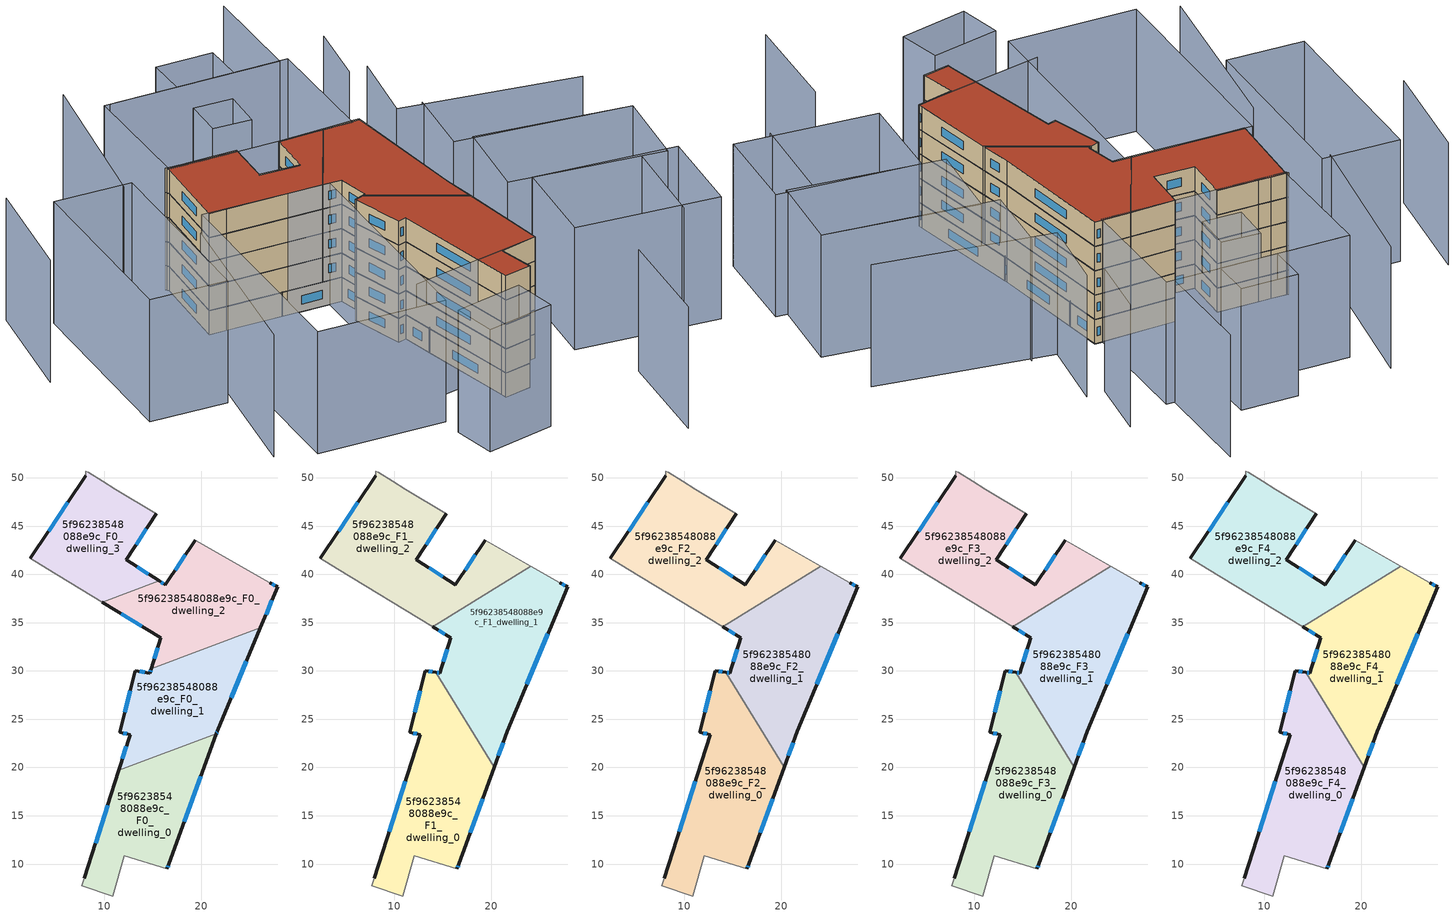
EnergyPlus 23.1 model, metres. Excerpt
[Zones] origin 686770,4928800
5f96238548088e9c_F0_dwelling_0
 floor ground (EU_floor_Construction): 16.47,9.49 16.65,9.99 21.59,23.48 11.48,19.71 7.92,8.53 7.66,7.75 10.86,6.69 12.07,10.88 z0
 wall outside (EU_wall_Construction): 7.92,8.53 11.48,19.71 / 21.59,23.48 16.65,9.99 16.47,9.49 z0:3
 wall adiabatic (EU_wall_Construction): 16.47,9.49 12.07,10.88 10.86,6.69 7.66,7.75 7.92,8.53 z0:3
 wall to 5f96238548088e9c_F0_dwelling_1 (EU_wall_Construction): 11.48,19.71 21.59,23.48 z0:3
 window (EU_Window_Construction): 9.08,12.16 10.32,16.07 / 19.98,19.09 18.26,14.38 / 16.59,9.83 16.53,9.65 z0.98:2.02
5f96238548088e9c_F0_dwelling_1
 floor ground (EU_floor_Construction): 21.59,23.48 21.69,23.76 26.15,34.45 14.83,30.22 14.69,29.78 13.17,30.03 11.59,23.65 12.65,23.39 11.48,19.71 z0
 wall outside (EU_wall_Construction): 26.15,34.45 21.69,23.76 21.59,23.48 / 11.48,19.71 12.65,23.39 11.59,23.65 13.17,30.03 14.69,29.78 14.83,30.22 z0:3
 wall to 5f96238548088e9c_F0_dwelling_2 (EU_wall_Construction): 14.83,30.22 26.15,34.45 z0:3
 window (EU_Window_Construction): 13.66,29.95 14.2,29.86 / 14.74,29.92 14.79,30.08 / 24.7,30.98 23.14,27.24 / 21.66,23.67 21.62,23.57 / 11.86,20.9 12.27,22.19 / 12.31,23.47 11.93,23.56 / 12.1,25.72 12.66,27.95 z0.98:2.02
5f96238548088e9c_F0_dwelling_2
 floor ground (EU_floor_Construction): 26.15,34.45 27.92,38.69 27.11,39.15 19.38,43.51 16.31,38.9 15.66,39.32 9.79,37.12 15.85,33.42 14.83,30.22 z0
 wall outside (EU_wall_Construction): 14.83,30.22 15.85,33.42 9.79,37.12 / 15.66,39.32 16.31,38.9 19.38,43.51 / 27.11,39.15 27.92,38.69 26.15,34.45 z0:3
 wall adiabatic (EU_wall_Construction): 19.38,43.51 27.11,39.15 z0:3
 wall to 5f96238548088e9c_F0_dwelling_3 (EU_wall_Construction): 9.79,37.12 15.66,39.32 z0:3
 window (EU_Window_Construction): 27.35,37.31 26.73,35.83 / 15.16,31.26 15.52,32.38 / 13.88,34.62 11.76,35.92 / 15.87,39.18 16.1,39.03 / 17.31,40.4 18.38,42.01 / 27.37,39 27.66,38.84 z0.98:2.02
5f96238548088e9c_F0_dwelling_3
 floor ground (EU_floor_Construction): 15.66,39.32 12.27,41.51 15.35,46.27 11.14,48.83 9.83,49.63 8.31,50.55 8.07,50.7 8.08,50.22 2.34,41.67 4.1,40.6 9.79,37.12 z0
 wall outside (EU_wall_Construction): 15.35,46.27 12.27,41.51 15.66,39.32 / 2.34,41.67 8.08,50.22 z0:3
 wall adiabatic (EU_wall_Construction): 8.08,50.22 8.07,50.7 8.31,50.55 9.83,49.63 11.14,48.83 15.35,46.27 / 9.79,37.12 4.1,40.6 2.34,41.67 z0:3
 window (EU_Window_Construction): 14.35,44.72 13.27,43.05 / 13.37,40.8 14.56,40.03 / 4.21,44.45 6.21,47.44 z0.98:2.02
5f96238548088e9c_F1_dwelling_0
 floor to 5f96238548088e9c_F0_dwelling_0 (EU_floor_Construction): 16.47,9.49 16.65,9.99 20.32,20.02 18.83,22.45 11.48,19.71 7.92,8.53 7.66,7.75 10.86,6.69 12.07,10.88 z3
 floor to 5f96238548088e9c_F0_dwelling_1 (EU_floor_Construction): 18.83,22.45 14.3,29.84 13.17,30.03 11.59,23.65 12.65,23.39 11.48,19.71 z3
 wall outside (EU_wall_Construction): 20.32,20.02 16.65,9.99 16.47,9.49 / 7.92,8.53 12.65,23.39 11.59,23.65 13.17,30.03 14.3,29.84 z3:6
 wall adiabatic (EU_wall_Construction): 16.47,9.49 12.07,10.88 10.86,6.69 7.66,7.75 7.92,8.53 z3:6
 wall to 5f96238548088e9c_F1_dwelling_1 (EU_wall_Construction): 14.3,29.84 20.32,20.02 z3:6
 window (EU_Window_Construction): 19.13,16.75 17.84,13.25 / 16.59,9.83 16.53,9.65 / 9.46,13.36 11.11,18.56 / 12.31,23.47 11.93,23.56 / 12.1,25.72 12.66,27.95 / 13.54,29.97 13.93,29.9 z3.98:5.02
5f96238548088e9c_F1_dwelling_1
 floor to 5f96238548088e9c_F0_dwelling_0 (EU_floor_Construction): 20.32,20.02 21.59,23.48 18.83,22.45 z3
 floor to 5f96238548088e9c_F0_dwelling_1 (EU_floor_Construction): 21.69,23.76 26.15,34.45 14.83,30.22 14.69,29.78 14.3,29.84 18.83,22.45 21.59,23.48 z3
 floor to 5f96238548088e9c_F0_dwelling_2 (EU_floor_Construction): 26.15,34.45 27.92,38.69 27.11,39.15 24.13,40.83 13.94,34.59 15.85,33.42 14.83,30.22 z3
 wall outside (EU_wall_Construction): 27.11,39.15 27.92,38.69 21.69,23.76 20.32,20.02 / 14.3,29.84 14.69,29.78 15.85,33.42 13.94,34.58 z3:6
 wall adiabatic (EU_wall_Construction): 24.13,40.83 27.11,39.15 z3:6
 wall to 5f96238548088e9c_F1_dwelling_2 (EU_wall_Construction): 13.94,34.58 24.13,40.83 z3:6
 window (EU_Window_Construction): 15.23,33.8 14.56,34.21 / 27.37,39 27.66,38.84 / 25.89,33.83 23.72,28.61 / 21.24,22.54 20.77,21.23 / 14.43,29.82 14.56,29.8 / 15.07,30.96 15.47,32.23 z3.98:5.02
5f96238548088e9c_F1_dwelling_2
 floor to 5f96238548088e9c_F0_dwelling_2 (EU_floor_Construction): 24.13,40.83 19.38,43.51 16.31,38.9 15.66,39.32 9.79,37.12 13.94,34.59 z3
 floor to 5f96238548088e9c_F0_dwelling_3 (EU_floor_Construction): 15.66,39.32 12.27,41.51 15.35,46.27 11.14,48.83 9.83,49.63 8.31,50.55 8.07,50.7 8.08,50.22 2.34,41.67 4.1,40.6 9.79,37.12 z3
 wall outside (EU_wall_Construction): 15.35,46.27 12.27,41.51 16.31,38.9 19.38,43.51 / 2.34,41.67 8.08,50.22 z3:6
 wall adiabatic (EU_wall_Construction): 8.08,50.22 8.07,50.7 8.31,50.55 9.83,49.63 11.14,48.83 15.35,46.27 / 19.38,43.51 24.13,40.83 / 13.94,34.58 4.1,40.6 2.34,41.67 z3:6
 window (EU_Window_Construction): 14.35,44.72 13.27,43.05 / 13.58,40.66 15,39.75 / 17.31,40.4 18.38,42.01 / 4.21,44.45 6.21,47.44 z3.98:5.02
5f96238548088e9c_F2_dwelling_0
 floor to 5f96238548088e9c_F1_dwelling_0 (EU_floor_Construction): 16.47,9.49 16.65,9.99 20.32,20.02 14.3,29.84 13.17,30.03 11.59,23.65 12.65,23.39 7.92,8.53 7.66,7.75 10.86,6.69 12.07,10.88 z6
 wall outside (EU_wall_Construction): 20.32,20.02 16.65,9.99 16.47,9.49 / 7.92,8.53 12.65,23.39 11.59,23.65 13.17,30.03 14.3,29.84 z6:9
 wall adiabatic (EU_wall_Construction): 16.47,9.49 12.07,10.88 10.86,6.69 7.66,7.75 7.92,8.53 z6:9
 wall to 5f96238548088e9c_F2_dwelling_1 (EU_wall_Construction): 14.3,29.84 20.32,20.02 z6:9
 window (EU_Window_Construction): 19.13,16.75 17.84,13.25 / 16.59,9.83 16.53,9.65 / 9.46,13.36 11.11,18.56 / 12.31,23.47 11.93,23.56 / 12.1,25.72 12.66,27.95 / 13.54,29.97 13.93,29.9 z6.98:8.02
5f96238548088e9c_F2_dwelling_1
 floor to 5f96238548088e9c_F1_dwelling_1 (EU_floor_Construction): 21.69,23.76 27.92,38.69 27.11,39.15 24.13,40.83 13.94,34.58 15.85,33.42 14.69,29.78 14.3,29.84 20.32,20.02 z6
 wall outside (EU_wall_Construction): 27.11,39.15 27.92,38.69 21.69,23.76 20.32,20.02 / 14.3,29.84 14.69,29.78 15.85,33.42 13.94,34.58 z6:9
 wall adiabatic (EU_wall_Construction): 24.13,40.83 27.11,39.15 z6:9
 wall to 5f96238548088e9c_F2_dwelling_2 (EU_wall_Construction): 13.94,34.58 24.13,40.83 z6:9
 window (EU_Window_Construction): 15.23,33.8 14.56,34.21 / 27.37,39 27.66,38.84 / 25.89,33.83 23.72,28.61 / 21.24,22.54 20.77,21.23 / 14.43,29.82 14.56,29.8 / 15.07,30.96 15.47,32.23 z6.98:8.02
5f96238548088e9c_F2_dwelling_2
 floor to 5f96238548088e9c_F1_dwelling_2 (EU_floor_Construction): 24.13,40.83 19.38,43.51 16.31,38.9 12.27,41.51 15.35,46.27 11.14,48.83 9.83,49.63 8.31,50.55 8.07,50.7 8.08,50.22 2.34,41.67 4.1,40.6 13.94,34.58 z6
 wall outside (EU_wall_Construction): 15.35,46.27 12.27,41.51 16.31,38.9 19.38,43.51 / 2.34,41.67 8.08,50.22 z6:9
 wall adiabatic (EU_wall_Construction): 8.08,50.22 8.07,50.7 8.31,50.55 9.83,49.63 11.14,48.83 15.35,46.27 / 19.38,43.51 24.13,40.83 / 13.94,34.58 4.1,40.6 2.34,41.67 z6:9
 window (EU_Window_Construction): 14.35,44.72 13.27,43.05 / 13.58,40.66 15,39.75 / 17.31,40.4 18.38,42.01 / 4.21,44.45 6.21,47.44 z6.98:8.02
5f96238548088e9c_F3_dwelling_0
 floor to 5f96238548088e9c_F2_dwelling_0 (EU_floor_Construction): 16.47,9.49 16.65,9.99 20.32,20.02 14.3,29.84 13.17,30.03 11.59,23.65 12.65,23.39 7.92,8.53 7.66,7.75 10.86,6.69 12.07,10.88 z9
 wall outside (EU_wall_Construction): 20.32,20.02 16.65,9.99 16.47,9.49 / 7.92,8.53 12.65,23.39 11.59,23.65 13.17,30.03 14.3,29.84 z9:12
 wall adiabatic (EU_wall_Construction): 16.47,9.49 12.07,10.88 10.86,6.69 7.66,7.75 7.92,8.53 z9:12
 wall to 5f96238548088e9c_F3_dwelling_1 (EU_wall_Construction): 14.3,29.84 20.32,20.02 z9:12
 window (EU_Window_Construction): 19.13,16.75 17.84,13.25 / 16.59,9.83 16.53,9.65 / 9.46,13.36 11.11,18.56 / 12.31,23.47 11.93,23.56 / 12.1,25.72 12.66,27.95 / 13.54,29.97 13.93,29.9 z9.98:11.02
5f96238548088e9c_F3_dwelling_1
 floor to 5f96238548088e9c_F2_dwelling_1 (EU_floor_Construction): 21.69,23.76 27.92,38.69 27.11,39.15 24.13,40.83 13.94,34.58 15.85,33.42 14.69,29.78 14.3,29.84 20.32,20.02 z9
 wall outside (EU_wall_Construction): 27.11,39.15 27.92,38.69 21.69,23.76 20.32,20.02 / 14.3,29.84 14.69,29.78 15.85,33.42 13.94,34.58 z9:12
 wall adiabatic (EU_wall_Construction): 24.13,40.83 27.11,39.15 z9:12
 wall to 5f96238548088e9c_F3_dwelling_2 (EU_wall_Construction): 13.94,34.58 24.13,40.83 z9:12
 window (EU_Window_Construction): 15.23,33.8 14.56,34.21 / 27.37,39 27.66,38.84 / 25.89,33.83 23.72,28.61 / 21.24,22.54 20.77,21.23 / 14.43,29.82 14.56,29.8 / 15.07,30.96 15.47,32.23 z9.98:11.02
5f96238548088e9c_F3_dwelling_2
 floor to 5f96238548088e9c_F2_dwelling_2 (EU_floor_Construction): 24.13,40.83 19.38,43.51 16.31,38.9 12.27,41.51 15.35,46.27 11.14,48.83 9.83,49.63 8.31,50.55 8.07,50.7 8.08,50.22 2.34,41.67 4.1,40.6 13.94,34.58 z9
 wall outside (EU_wall_Construction): 15.35,46.27 12.27,41.51 16.31,38.9 19.38,43.51 / 2.34,41.67 8.08,50.22 z9:12
 wall adiabatic (EU_wall_Construction): 8.08,50.22 8.07,50.7 8.31,50.55 9.83,49.63 11.14,48.83 15.35,46.27 / 19.38,43.51 24.13,40.83 / 13.94,34.58 4.1,40.6 2.34,41.67 z9:12
 window (EU_Window_Construction): 14.35,44.72 13.27,43.05 / 13.58,40.66 15,39.75 / 17.31,40.4 18.38,42.01 / 4.21,44.45 6.21,47.44 z9.98:11.02
5f96238548088e9c_F4_dwelling_0
 floor to 5f96238548088e9c_F3_dwelling_0 (EU_floor_Construction): 16.47,9.49 16.65,9.99 20.32,20.02 14.3,29.84 13.17,30.03 11.59,23.65 12.65,23.39 7.92,8.53 7.66,7.75 10.86,6.69 12.07,10.88 z12
 wall outside (EU_wall_Construction): 20.32,20.02 16.65,9.99 16.47,9.49 / 7.92,8.53 12.65,23.39 11.59,23.65 13.17,30.03 14.3,29.84 z12:15
 wall adiabatic (EU_wall_Construction): 16.47,9.49 12.07,10.88 10.86,6.69 7.66,7.75 7.92,8.53 z12:15
 wall to 5f96238548088e9c_F4_dwelling_1 (EU_wall_Construction): 14.3,29.84 20.32,20.02 z12:15
 window (EU_Window_Construction): 19.13,16.75 17.84,13.25 / 16.59,9.83 16.53,9.65 / 9.46,13.36 11.11,18.56 / 12.31,23.47 11.93,23.56 / 12.1,25.72 12.66,27.95 / 13.54,29.97 13.93,29.9 z12.98:14.02
 roof outside (EU_roof_Construction): 14.3,29.84 20.32,20.02 16.65,9.99 16.47,9.49 12.07,10.88 10.86,6.69 7.66,7.75 7.92,8.53 12.65,23.39 11.59,23.65 13.17,30.03 z15
5f96238548088e9c_F4_dwelling_1
 floor to 5f96238548088e9c_F3_dwelling_1 (EU_floor_Construction): 21.69,23.76 27.92,38.69 27.11,39.15 24.13,40.83 13.94,34.58 15.85,33.42 14.69,29.78 14.3,29.84 20.32,20.02 z12
 wall outside (EU_wall_Construction): 27.11,39.15 27.92,38.69 21.69,23.76 20.32,20.02 / 14.3,29.84 14.69,29.78 15.85,33.42 13.94,34.58 z12:15
 wall adiabatic (EU_wall_Construction): 24.13,40.83 27.11,39.15 z12:15
 wall to 5f96238548088e9c_F4_dwelling_2 (EU_wall_Construction): 13.94,34.58 24.13,40.83 z12:15
 window (EU_Window_Construction): 15.23,33.8 14.56,34.21 / 27.37,39 27.66,38.84 / 25.89,33.83 23.72,28.61 / 21.24,22.54 20.77,21.23 / 14.43,29.82 14.56,29.8 / 15.07,30.96 15.47,32.23 z12.98:14.02
 roof outside (EU_roof_Construction): 27.11,39.15 27.92,38.69 21.69,23.76 20.32,20.02 14.3,29.84 14.69,29.78 15.85,33.42 13.94,34.58 24.13,40.83 z15
5f96238548088e9c_F4_dwelling_2
 floor to 5f96238548088e9c_F3_dwelling_2 (EU_floor_Construction): 24.13,40.83 19.38,43.51 16.31,38.9 12.27,41.51 15.35,46.27 11.14,48.83 9.83,49.63 8.31,50.55 8.07,50.7 8.08,50.22 2.34,41.67 4.1,40.6 13.94,34.58 z12
 wall outside (EU_wall_Construction): 15.35,46.27 12.27,41.51 16.31,38.9 19.38,43.51 / 2.34,41.67 8.08,50.22 z12:15
 wall adiabatic (EU_wall_Construction): 8.08,50.22 8.07,50.7 8.31,50.55 9.83,49.63 11.14,48.83 15.35,46.27 / 19.38,43.51 24.13,40.83 / 13.94,34.58 4.1,40.6 2.34,41.67 z12:15
 window (EU_Window_Construction): 14.35,44.72 13.27,43.05 / 13.58,40.66 15,39.75 / 17.31,40.4 18.38,42.01 / 4.21,44.45 6.21,47.44 z12.98:14.02
 roof outside (EU_roof_Construction): 19.38,43.51 24.13,40.83 13.94,34.58 4.1,40.6 2.34,41.67 8.08,50.22 8.07,50.7 8.31,50.55 9.83,49.63 11.14,48.83 15.35,46.27 12.27,41.51 16.31,38.9 z15
shading: 29.97,-0.75 37.02,8.89 / 12.35,-12.24 19.87,-1.34 / 1.19,14.95 16.47,9.49 / 45.63,15.3 29.1,27.55 / 29.1,27.55 34.47,34.79 / -1.71,40.22 -16.05,22.22 / 35.9,44.83 40.89,51.17 / 48.2,23.16 31.91,36.42 / 31.91,36.42 37.97,43.86 / 40.74,63.58 33.94,52.38 / 33.94,52.38 16.62,62.9 / -6.33,61.8 -15.05,50.86 / 15.74,68.23 2.43,52.44 / 4.97,0.47 -2.99,3.13 / -2.99,3.13 -1.29,8.23 / -1.29,8.23 6.67,5.56 / 6.67,5.56 4.97,0.47 / 27.01,16.43 40.82,6.64 / 40.82,6.64 34.06,-2.9 / 34.06,-2.9 20.25,6.89 / 20.25,6.89 27.01,16.43 / 31,26.37 45.65,15.32 / 45.65,15.32 39.43,7.07 / 39.43,7.07 24.78,18.11 / 24.78,18.11 31,26.37 / 14.6,34.14 -0.1,10.5 / -0.1,10.5 -13.03,18.54 / -13.03,18.54 1.68,42.18 / 1.68,42.18 14.6,34.14 / 3.62,52.16 -8.8,32.44 / -8.8,32.44 -16.65,37.38 / -16.65,37.38 -4.23,57.1 / -4.23,57.1 3.62,52.16 / 16.01,63.27 34.82,51.89 / 34.82,51.89 26.97,38.92 / 26.97,38.92 8.16,50.3 / 8.16,50.3 16.01,63.27 / 17.92,50.86 20.59,54.93 / 20.59,54.93 24.45,52.4 / 24.45,52.4 21.78,48.33 / 21.78,48.33 17.92,50.86 / 23.41,58.79 25.93,62.94 / 25.93,62.94 31.76,59.4 / 31.76,59.4 29.24,55.25 / 29.24,55.25 23.41,58.79 z0:15
[Building]
EU S2 Campaign: North Axis=0; Terrain=City; Solar Distribution=FullExterior
[Site:Location]
Bologna: Latitude=44.5; Longitude=11.25; Time Zone=1; Elevation=37
[SizingPeriod:WeatherFileDays]
AnnualSizingPeriod: Begin Month=1; Begin Day of Month=1; End Month=12; End Day of Month=31; Day of Week for Start Day=Monday; Use Weather File Daylight Saving Period=No; Use Weather File Rain and Snow Indicators=No
[MATERIAL]
EU_InternalMass_Material: Roughness=MediumRough; Thickness=0.1; Conductivity=1; Density=1800; Specific Heat=900; Thermal Absorptance=0.9; Solar Absorptance=0.7; Visible Absorptance=0.7
[MATERIAL:NOMASS] Roughness=MediumRough; Thermal Absorptance=0.9; Solar Absorptance=0.7; Visible Absorptance=0.7
Name | Thermal Resistance
EU_wall_NoMass | 0.905828
EU_roof_NoMass | 0.37593
EU_floor_NoMass | 0.67114
[WINDOWMATERIAL:SIMPLEGLAZINGSYSTEM]
EU_Window_SimpleGlazing: UFactor=4.52486; Solar Heat Gain Coefficient=0.85; Visible Transmittance=0.85
[CONSTRUCTION]
EU_wall_Construction: EU_wall_NoMass
EU_roof_Construction: EU_roof_NoMass
EU_floor_Construction: EU_floor_NoMass
EU_InternalMass_Construction: EU_InternalMass_Material
EU_Window_Construction: EU_Window_SimpleGlazing
[ZONE] Type=1; Multiplier=1; Ceiling Height=autocalculate; Floor Area=autocalculate; Part of Total Floor Area=Yes
Name | Volume
5f96238548088e9c_F0_dwelling_0 | 323.219
5f96238548088e9c_F1_dwelling_0 | 430.934
5f96238548088e9c_F2_dwelling_0; 5f96238548088e9c_F3_dwelling_0; 5f96238548088e9c_F4_dwelling_0 | 430.953
5f96238548088e9c_F0_dwelling_1 | 323.791
5f96238548088e9c_F1_dwelling_1 | 430.958
5f96238548088e9c_F2_dwelling_1; 5f96238548088e9c_F3_dwelling_1; 5f96238548088e9c_F4_dwelling_1 | 430.966
5f96238548088e9c_F0_dwelling_2 | 345.562
5f96238548088e9c_F1_dwelling_2 | 430.935
5f96238548088e9c_F2_dwelling_2; 5f96238548088e9c_F3_dwelling_2; 5f96238548088e9c_F4_dwelling_2 | 430.944
5f96238548088e9c_F0_dwelling_3 | 300.27
[INTERNALMASS] Construction=EU_InternalMass_Construction
Name | Zone or ZoneList | Surface Area
5f96238548088e9c_F0_dwelling_0_EU_InternalMass | 5f96238548088e9c_F0_dwelling_0 | 107.74
5f96238548088e9c_F0_dwelling_1_EU_InternalMass | 5f96238548088e9c_F0_dwelling_1 | 107.93
5f96238548088e9c_F0_dwelling_2_EU_InternalMass | 5f96238548088e9c_F0_dwelling_2 | 115.188
5f96238548088e9c_F0_dwelling_3_EU_InternalMass | 5f96238548088e9c_F0_dwelling_3 | 100.09
5f96238548088e9c_F1_dwelling_0_EU_InternalMass | 5f96238548088e9c_F1_dwelling_0 | 143.649
5f96238548088e9c_F1_dwelling_1_EU_InternalMass | 5f96238548088e9c_F1_dwelling_1 | 143.654
5f96238548088e9c_F1_dwelling_2_EU_InternalMass | 5f96238548088e9c_F1_dwelling_2 | 143.648
5f96238548088e9c_F2_dwelling_0_EU_InternalMass | 5f96238548088e9c_F2_dwelling_0 | 143.649
5f96238548088e9c_F2_dwelling_1_EU_InternalMass | 5f96238548088e9c_F2_dwelling_1 | 143.654
5f96238548088e9c_F2_dwelling_2_EU_InternalMass | 5f96238548088e9c_F2_dwelling_2 | 143.648
5f96238548088e9c_F3_dwelling_0_EU_InternalMass | 5f96238548088e9c_F3_dwelling_0 | 143.649
5f96238548088e9c_F3_dwelling_1_EU_InternalMass | 5f96238548088e9c_F3_dwelling_1 | 143.654
5f96238548088e9c_F3_dwelling_2_EU_InternalMass | 5f96238548088e9c_F3_dwelling_2 | 143.648
5f96238548088e9c_F4_dwelling_0_EU_InternalMass | 5f96238548088e9c_F4_dwelling_0 | 143.649
5f96238548088e9c_F4_dwelling_1_EU_InternalMass | 5f96238548088e9c_F4_dwelling_1 | 143.654
5f96238548088e9c_F4_dwelling_2_EU_InternalMass | 5f96238548088e9c_F4_dwelling_2 | 143.648
[OTHEREQUIPMENT] Fuel Type=Electricity; Design Level Calculation Method=Watts/Area; Power per Zone Floor Area=1; Fraction Latent=0; Fraction Radiant=0; Fraction Lost=0; Carbon Dioxide Generation Rate=0; EndUse Subcategory=EU_Step8_InternalGains
Name | Zone or ZoneList or Space or SpaceList | Schedule
EU_Step8_InternalGain_5f96238548088e9c_F0_dwelling_0_f000 | 5f96238548088e9c_F0_dwelling_0 | EU_Step8_GainSchedule_5f96238548088e9c_F0_dwelling_0_f000
EU_Step8_InternalGain_5f96238548088e9c_F0_dwelling_1_f000 | 5f96238548088e9c_F0_dwelling_1 | EU_Step8_GainSchedule_5f96238548088e9c_F0_dwelling_1_f000
EU_Step8_InternalGain_5f96238548088e9c_F0_dwelling_2_f000 | 5f96238548088e9c_F0_dwelling_2 | EU_Step8_GainSchedule_5f96238548088e9c_F0_dwelling_2_f000
EU_Step8_InternalGain_5f96238548088e9c_F0_dwelling_3_f000 | 5f96238548088e9c_F0_dwelling_3 | EU_Step8_GainSchedule_5f96238548088e9c_F0_dwelling_3_f000
EU_Step8_InternalGain_5f96238548088e9c_F1_dwelling_0_f000 | 5f96238548088e9c_F1_dwelling_0 | EU_Step8_GainSchedule_5f96238548088e9c_F1_dwelling_0_f000
EU_Step8_InternalGain_5f96238548088e9c_F1_dwelling_1_f000 | 5f96238548088e9c_F1_dwelling_1 | EU_Step8_GainSchedule_5f96238548088e9c_F1_dwelling_1_f000
EU_Step8_InternalGain_5f96238548088e9c_F1_dwelling_2_f000 | 5f96238548088e9c_F1_dwelling_2 | EU_Step8_GainSchedule_5f96238548088e9c_F1_dwelling_2_f000
EU_Step8_InternalGain_5f96238548088e9c_F2_dwelling_0_f000 | 5f96238548088e9c_F2_dwelling_0 | EU_Step8_GainSchedule_5f96238548088e9c_F2_dwelling_0_f000
EU_Step8_InternalGain_5f96238548088e9c_F2_dwelling_1_f000 | 5f96238548088e9c_F2_dwelling_1 | EU_Step8_GainSchedule_5f96238548088e9c_F2_dwelling_1_f000
EU_Step8_InternalGain_5f96238548088e9c_F2_dwelling_2_f000 | 5f96238548088e9c_F2_dwelling_2 | EU_Step8_GainSchedule_5f96238548088e9c_F2_dwelling_2_f000
EU_Step8_InternalGain_5f96238548088e9c_F3_dwelling_0_f000 | 5f96238548088e9c_F3_dwelling_0 | EU_Step8_GainSchedule_5f96238548088e9c_F3_dwelling_0_f000
EU_Step8_InternalGain_5f96238548088e9c_F3_dwelling_1_f000 | 5f96238548088e9c_F3_dwelling_1 | EU_Step8_GainSchedule_5f96238548088e9c_F3_dwelling_1_f000
EU_Step8_InternalGain_5f96238548088e9c_F3_dwelling_2_f000 | 5f96238548088e9c_F3_dwelling_2 | EU_Step8_GainSchedule_5f96238548088e9c_F3_dwelling_2_f000
EU_Step8_InternalGain_5f96238548088e9c_F4_dwelling_0_f000 | 5f96238548088e9c_F4_dwelling_0 | EU_Step8_GainSchedule_5f96238548088e9c_F4_dwelling_0_f000
EU_Step8_InternalGain_5f96238548088e9c_F4_dwelling_1_f000 | 5f96238548088e9c_F4_dwelling_1 | EU_Step8_GainSchedule_5f96238548088e9c_F4_dwelling_1_f000
EU_Step8_InternalGain_5f96238548088e9c_F4_dwelling_2_f000 | 5f96238548088e9c_F4_dwelling_2 | EU_Step8_GainSchedule_5f96238548088e9c_F4_dwelling_2_f000
[ZONEVENTILATION:DESIGNFLOWRATE] Schedule=EU_AlwaysOn; Design Flow Rate Calculation Method=AirChanges/Hour; Air Changes per Hour=0.73129; Ventilation Type=Natural; Fan Pressure Rise=0; Fan Total Efficiency=1; Constant Term Coefficient=1; Temperature Term Coefficient=0; Velocity Term Coefficient=0; Velocity Squared Term Coefficient=0; Minimum Indoor Temperature=-100; Maximum Indoor Temperature=100; Delta Temperature=-100; Minimum Outdoor Temperature=-100; Maximum Outdoor Temperature=100; Maximum Wind Speed=40
Name | Zone or ZoneList or Space or SpaceList
EU_ConstantAir_5f96238548088e9c_F0_dwelling_0 | 5f96238548088e9c_F0_dwelling_0
EU_ConstantAir_5f96238548088e9c_F0_dwelling_1 | 5f96238548088e9c_F0_dwelling_1
EU_ConstantAir_5f96238548088e9c_F0_dwelling_2 | 5f96238548088e9c_F0_dwelling_2
EU_ConstantAir_5f96238548088e9c_F0_dwelling_3 | 5f96238548088e9c_F0_dwelling_3
EU_ConstantAir_5f96238548088e9c_F1_dwelling_0 | 5f96238548088e9c_F1_dwelling_0
EU_ConstantAir_5f96238548088e9c_F1_dwelling_1 | 5f96238548088e9c_F1_dwelling_1
EU_ConstantAir_5f96238548088e9c_F1_dwelling_2 | 5f96238548088e9c_F1_dwelling_2
EU_ConstantAir_5f96238548088e9c_F2_dwelling_0 | 5f96238548088e9c_F2_dwelling_0
EU_ConstantAir_5f96238548088e9c_F2_dwelling_1 | 5f96238548088e9c_F2_dwelling_1
EU_ConstantAir_5f96238548088e9c_F2_dwelling_2 | 5f96238548088e9c_F2_dwelling_2
EU_ConstantAir_5f96238548088e9c_F3_dwelling_0 | 5f96238548088e9c_F3_dwelling_0
EU_ConstantAir_5f96238548088e9c_F3_dwelling_1 | 5f96238548088e9c_F3_dwelling_1
EU_ConstantAir_5f96238548088e9c_F3_dwelling_2 | 5f96238548088e9c_F3_dwelling_2
EU_ConstantAir_5f96238548088e9c_F4_dwelling_0 | 5f96238548088e9c_F4_dwelling_0
EU_ConstantAir_5f96238548088e9c_F4_dwelling_1 | 5f96238548088e9c_F4_dwelling_1
EU_ConstantAir_5f96238548088e9c_F4_dwelling_2 | 5f96238548088e9c_F4_dwelling_2
[HVACTEMPLATE:THERMOSTAT] Constant Heating Setpoint=20; Constant Cooling Setpoint=50
EU_HeatOnly_5f96238548088e9c_F0_dwelling_0; EU_HeatOnly_5f96238548088e9c_F0_dwelling_1; EU_HeatOnly_5f96238548088e9c_F0_dwelling_2; EU_HeatOnly_5f96238548088e9c_F0_dwelling_3; EU_HeatOnly_5f96238548088e9c_F1_dwelling_0; EU_HeatOnly_5f96238548088e9c_F1_dwelling_1; EU_HeatOnly_5f96238548088e9c_F1_dwelling_2; EU_HeatOnly_5f96238548088e9c_F2_dwelling_0; EU_HeatOnly_5f96238548088e9c_F2_dwelling_1; EU_HeatOnly_5f96238548088e9c_F2_dwelling_2; EU_HeatOnly_5f96238548088e9c_F3_dwelling_0; EU_HeatOnly_5f96238548088e9c_F3_dwelling_1; EU_HeatOnly_5f96238548088e9c_F3_dwelling_2; EU_HeatOnly_5f96238548088e9c_F4_dwelling_0; EU_HeatOnly_5f96238548088e9c_F4_dwelling_1; EU_HeatOnly_5f96238548088e9c_F4_dwelling_2
[HVACTEMPLATE:ZONE:IDEALLOADSAIRSYSTEM] System Availability Schedule=EU_AlwaysOn; Maximum Heating Supply Air Temperature=50; Minimum Cooling Supply Air Temperature=13; Maximum Heating Supply Air Humidity Ratio=0.0156; Minimum Cooling Supply Air Humidity Ratio=0.0077; Heating Limit=NoLimit; Cooling Limit=NoLimit; Heating Availability Schedule=EU_AlwaysOn; Cooling Availability Schedule=EU_CoolingOff; Dehumidification Control Type=ConstantSensibleHeatRatio; Cooling Sensible Heat Ratio=0.7; Dehumidification Setpoint=60; Humidification Control Type=None; Humidification Setpoint=30; Outdoor Air Method=None; Outdoor Air Flow Rate per Person=0.00944; Outdoor Air Flow Rate per Zone Floor Area=0; Outdoor Air Flow Rate per Zone=0; Demand Controlled Ventilation Type=None; Outdoor Air Economizer Type=NoEconomizer; Heat Recovery Type=None; Sensible Heat Recovery Effectiveness=0.7; Latent Heat Recovery Effectiveness=0.65
Name | Template Thermostat
5f96238548088e9c_F0_dwelling_0 | EU_HeatOnly_5f96238548088e9c_F0_dwelling_0
5f96238548088e9c_F0_dwelling_1 | EU_HeatOnly_5f96238548088e9c_F0_dwelling_1
5f96238548088e9c_F0_dwelling_2 | EU_HeatOnly_5f96238548088e9c_F0_dwelling_2
5f96238548088e9c_F0_dwelling_3 | EU_HeatOnly_5f96238548088e9c_F0_dwelling_3
5f96238548088e9c_F1_dwelling_0 | EU_HeatOnly_5f96238548088e9c_F1_dwelling_0
5f96238548088e9c_F1_dwelling_1 | EU_HeatOnly_5f96238548088e9c_F1_dwelling_1
5f96238548088e9c_F1_dwelling_2 | EU_HeatOnly_5f96238548088e9c_F1_dwelling_2
5f96238548088e9c_F2_dwelling_0 | EU_HeatOnly_5f96238548088e9c_F2_dwelling_0
5f96238548088e9c_F2_dwelling_1 | EU_HeatOnly_5f96238548088e9c_F2_dwelling_1
5f96238548088e9c_F2_dwelling_2 | EU_HeatOnly_5f96238548088e9c_F2_dwelling_2
5f96238548088e9c_F3_dwelling_0 | EU_HeatOnly_5f96238548088e9c_F3_dwelling_0
5f96238548088e9c_F3_dwelling_1 | EU_HeatOnly_5f96238548088e9c_F3_dwelling_1
5f96238548088e9c_F3_dwelling_2 | EU_HeatOnly_5f96238548088e9c_F3_dwelling_2
5f96238548088e9c_F4_dwelling_0 | EU_HeatOnly_5f96238548088e9c_F4_dwelling_0
5f96238548088e9c_F4_dwelling_1 | EU_HeatOnly_5f96238548088e9c_F4_dwelling_1
5f96238548088e9c_F4_dwelling_2 | EU_HeatOnly_5f96238548088e9c_F4_dwelling_2
[SIZING:ZONE] Zone Cooling Design Supply Air Temperature Input Method=SupplyAirTemperature; Zone Cooling Design Supply Air Temperature=13; Zone Heating Design Supply Air Temperature Input Method=SupplyAirTemperature; Zone Heating Design Supply Air Temperature=50; Zone Cooling Design Supply Air Humidity Ratio=0.008; Zone Heating Design Supply Air Humidity Ratio=0.008; Cooling Design Air Flow Method=DesignDay; Cooling Design Air Flow Rate=0; Cooling Minimum Air Flow per Zone Floor Area=0.000762; Cooling Minimum Air Flow=0; Cooling Minimum Air Flow Fraction=0.2; Heating Design Air Flow Method=DesignDay; Heating Design Air Flow Rate=0; Heating Maximum Air Flow per Zone Floor Area=0.002032; Heating Maximum Air Flow=0.141576; Heating Maximum Air Flow Fraction=0.3; Account for Dedicated Outdoor Air System=No; Dedicated Outdoor Air System Control Strategy=NeutralSupplyAir; Dedicated Outdoor Air Low Setpoint Temperature for Design=autosize; Dedicated Outdoor Air High Setpoint Temperature for Design=autosize; Zone Load Sizing Method=Sensible Load Only No Latent Load; Zone Latent Cooling Design Supply Air Humidity Ratio Input Method=HumidityRatioDifference; Zone Cooling Design Supply Air Humidity Ratio Difference=0.005; Zone Latent Heating Design Supply Air Humidity Ratio Input Method=HumidityRatioDifference; Zone Humidification Design Supply Air Humidity Ratio Difference=0.005
5f96238548088e9c_F0_dwelling_0; 5f96238548088e9c_F0_dwelling_1; 5f96238548088e9c_F0_dwelling_2; 5f96238548088e9c_F0_dwelling_3; 5f96238548088e9c_F1_dwelling_0; 5f96238548088e9c_F1_dwelling_1; 5f96238548088e9c_F1_dwelling_2; 5f96238548088e9c_F2_dwelling_0; 5f96238548088e9c_F2_dwelling_1; 5f96238548088e9c_F2_dwelling_2; 5f96238548088e9c_F3_dwelling_0; 5f96238548088e9c_F3_dwelling_1; 5f96238548088e9c_F3_dwelling_2; 5f96238548088e9c_F4_dwelling_0; 5f96238548088e9c_F4_dwelling_1; 5f96238548088e9c_F4_dwelling_2
[SCHEDULE:CONSTANT]
Name | Hourly Value
EU_AlwaysOn | 1
EU_CoolingOff | 0
[SCHEDULE:FILE] Column Number=1; Rows to Skip at Top=0; Number of Hours of Data=8760; Column Separator=Comma; Interpolate to Timestep=No; Minutes per Item=60; Adjust Schedule for Daylight Savings=Yes
Name | File
EU_Step8_GainSchedule_5f96238548088e9c_F0_dwelling_0_f000 | ../../schedules/5f96238548088e9c/5f96238548088e9c_F0_dwelling_0_f000_gain.csv
EU_Step8_GainSchedule_5f96238548088e9c_F0_dwelling_1_f000 | ../../schedules/5f96238548088e9c/5f96238548088e9c_F0_dwelling_1_f000_gain.csv
EU_Step8_GainSchedule_5f96238548088e9c_F0_dwelling_2_f000 | ../../schedules/5f96238548088e9c/5f96238548088e9c_F0_dwelling_2_f000_gain.csv
EU_Step8_GainSchedule_5f96238548088e9c_F0_dwelling_3_f000 | ../../schedules/5f96238548088e9c/5f96238548088e9c_F0_dwelling_3_f000_gain.csv
EU_Step8_GainSchedule_5f96238548088e9c_F1_dwelling_0_f000 | ../../schedules/5f96238548088e9c/5f96238548088e9c_F1_dwelling_0_f000_gain.csv
EU_Step8_GainSchedule_5f96238548088e9c_F1_dwelling_1_f000 | ../../schedules/5f96238548088e9c/5f96238548088e9c_F1_dwelling_1_f000_gain.csv
EU_Step8_GainSchedule_5f96238548088e9c_F1_dwelling_2_f000 | ../../schedules/5f96238548088e9c/5f96238548088e9c_F1_dwelling_2_f000_gain.csv
EU_Step8_GainSchedule_5f96238548088e9c_F2_dwelling_0_f000 | ../../schedules/5f96238548088e9c/5f96238548088e9c_F2_dwelling_0_f000_gain.csv
EU_Step8_GainSchedule_5f96238548088e9c_F2_dwelling_1_f000 | ../../schedules/5f96238548088e9c/5f96238548088e9c_F2_dwelling_1_f000_gain.csv
EU_Step8_GainSchedule_5f96238548088e9c_F2_dwelling_2_f000 | ../../schedules/5f96238548088e9c/5f96238548088e9c_F2_dwelling_2_f000_gain.csv
EU_Step8_GainSchedule_5f96238548088e9c_F3_dwelling_0_f000 | ../../schedules/5f96238548088e9c/5f96238548088e9c_F3_dwelling_0_f000_gain.csv
EU_Step8_GainSchedule_5f96238548088e9c_F3_dwelling_1_f000 | ../../schedules/5f96238548088e9c/5f96238548088e9c_F3_dwelling_1_f000_gain.csv
EU_Step8_GainSchedule_5f96238548088e9c_F3_dwelling_2_f000 | ../../schedules/5f96238548088e9c/5f96238548088e9c_F3_dwelling_2_f000_gain.csv
EU_Step8_GainSchedule_5f96238548088e9c_F4_dwelling_0_f000 | ../../schedules/5f96238548088e9c/5f96238548088e9c_F4_dwelling_0_f000_gain.csv
EU_Step8_GainSchedule_5f96238548088e9c_F4_dwelling_1_f000 | ../../schedules/5f96238548088e9c/5f96238548088e9c_F4_dwelling_1_f000_gain.csv
EU_Step8_GainSchedule_5f96238548088e9c_F4_dwelling_2_f000 | ../../schedules/5f96238548088e9c/5f96238548088e9c_F4_dwelling_2_f000_gain.csv
